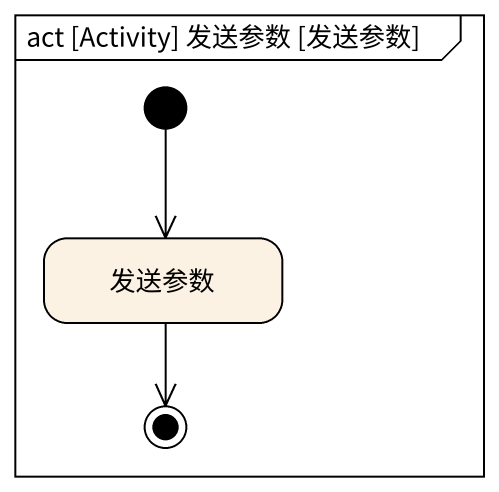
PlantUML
@startuml
mainframe act [Activity] 发送参数 [发送参数]
hide empty description
state 发送参数
[*] --> 发送参数
发送参数 --> [*]
@enduml
